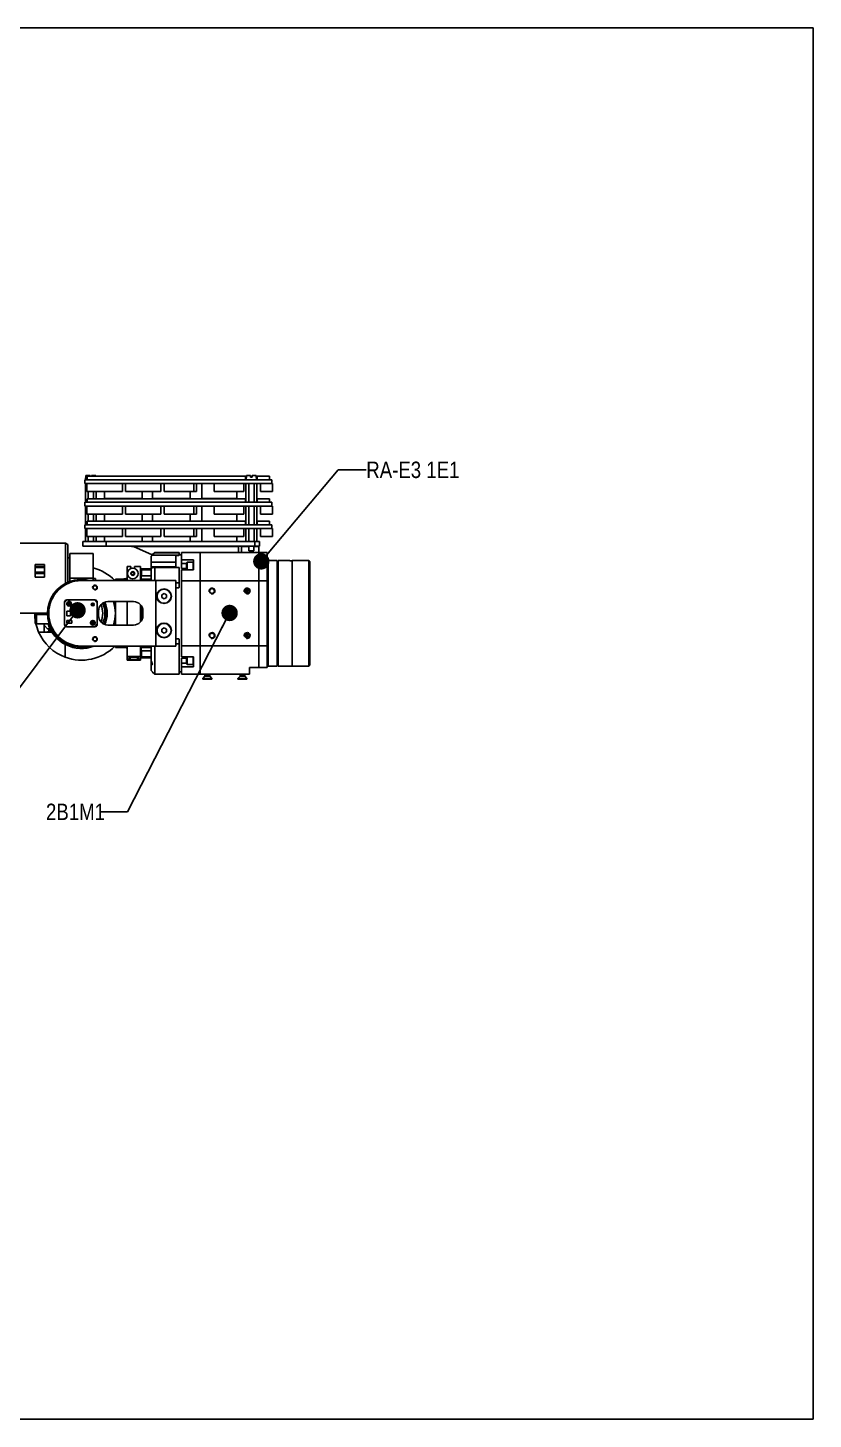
# Model space of a CAD drawing. Header units: millimetres. Extents: x 0 to 420, y 0 to 297.
# Drawn here: x 252.2 to 420, y 0 to 297 of the extents above; entities that cross this region are included whole.
import ezdxf

# ---------------------------------------------------------------- set-up
doc = ezdxf.new("R2010")
doc.units = ezdxf.units.MM
doc.header["$LTSCALE"] = 23.1
doc.layers.get('0').update_dxf_attribs({"linetype": 'CONTINUOUS'})
for name, color, linetype in [('7_ALL_FEATURES', 7, 'CONTINUOUS'), ('APSF_BLANK_LAYER', 7, 'CONTINUOUS'), ('AXIS', 7, 'CONTINUOUS'), ('COSMETIC', 7, 'CONTINUOUS')]:
    doc.layers.add(name, color=color, linetype=linetype)
doc.styles.get("Standard").update_dxf_attribs({"font": 'txt', "width": 0.85})
doc.styles.add('TEXTSTYLE_2', font='txt', dxfattribs={"width": 0.85})
doc.dimstyles.get("Standard").update_dxf_attribs({"dimtxt": 3.5, "dimasz": 3.5, "dimexe": 1.5, "dimexo": 1, "dimtad": 1, "dimtxsty": 'STANDARD', "dimcen": 0.09, "dimadec": 0, "dimazin": 0, "dimtol": 1, "dimtp": 0.01, "dimtm": 0.01, "dimtfac": 1, "dimtofl": 0, "dimtmove": 0, "dimatfit": 3, "dimfxl": 1, "dimtolj": 1, "dimarcsym": 0})

msp = doc.modelspace()

# ---------------------------------------------------------------- linework, layer by layer
at = {"color": 7, "linetype": 'CONTINUOUS'}
for p, q in [((0, 297), (420, 297)), ((420, 0), (420, 297)), ((304.38, 200.52), (264.38, 200.52)), ((264.38, 200.52), (264.38, 199.72)), ((304.53, 199.72), (264.38, 199.72)), ((264.54, 199.72), (264.54, 195.72)), ((264.65, 201.42), (264.57, 200.52)), ((265.54, 201.42), (264.65, 201.42)), ((264.85, 199.72), (264.85, 198.02)), ((265.54, 201.27), (265.54, 201.42)), ((265.84, 201.42), (266.74, 201.42)), ((265.84, 201.42), (265.84, 201.27)), ((266.74, 201.42), (266.75, 201.27)), ((272.43, 199.72), (272.43, 198.02)), ((273.1, 199.72), (273.1, 198.02)), ((280.68, 199.72), (280.68, 198.02)), ((281.35, 199.72), (281.35, 198.02)), ((287.68, 199.72), (287.68, 198.02)), ((288.23, 199.72), (288.23, 198.02)), ((289.38, 199.72), (289.38, 196.52)), ((292.05, 199.72), (292.05, 198.02)), ((298.38, 199.72), (298.38, 198.02)), ((298.83, 199.72), (298.83, 195.72)), ((298.94, 201.42), (298.86, 200.52)), ((299.83, 201.42), (298.94, 201.42)), ((299.41, 199.72), (299.41, 195.72)), ((299.83, 201.07), (299.83, 201.42)), ((300.13, 201.07), (299.83, 201.07)), ((300.13, 201.42), (301.03, 201.42)), ((300.13, 201.42), (300.13, 201.07)), ((300.56, 199.72), (300.56, 195.72)), ((301.03, 201.42), (301.11, 200.52)), ((301.14, 199.72), (301.14, 195.72)), ((301.93, 199.72), (301.93, 198.02)), ((304.38, 200.52), (304.38, 199.72)), ((304.53, 199.72), (304.53, 198.02)), ((272.43, 198.02), (264.85, 198.02)), ((265.12, 198.02), (265.12, 196.47)), ((266.27, 198.02), (266.27, 196.47)), ((266.85, 198.02), (266.85, 196.47)), ((268.63, 198.02), (268.63, 196.52)), ((276.63, 196.52), (268.63, 196.52)), ((280.68, 198.02), (273.1, 198.02)), ((276.63, 198.02), (276.63, 196.52)), ((278.88, 198.02), (278.88, 196.52)), ((286.88, 196.52), (278.88, 196.52)), ((288.23, 198.02), (281.35, 198.02)), ((286.88, 198.02), (286.88, 196.52)), ((296.88, 196.52), (289.38, 196.52)), ((298.38, 198.02), (292.05, 198.02)), ((296.88, 198.02), (296.88, 196.52)), ((304.53, 198.02), (301.93, 198.02)), ((304.38, 195.72), (264.38, 195.72)), ((264.38, 195.72), (264.38, 194.92)), ((304.53, 194.92), (264.38, 194.92)), ((264.54, 194.92), (264.54, 190.92)), ((264.85, 194.92), (264.85, 193.22)), ((272.43, 193.22), (264.85, 193.22)), ((265.12, 193.22), (265.12, 191.67)), ((266.27, 193.22), (266.27, 191.67)), ((266.85, 193.22), (266.85, 191.67)), ((268.63, 193.22), (268.63, 191.72)), ((272.43, 194.92), (272.43, 193.22)), ((273.1, 194.92), (273.1, 193.22)), ((280.68, 193.22), (273.1, 193.22)), ((276.63, 193.22), (276.63, 191.72)), ((278.88, 193.22), (278.88, 191.72)), ((280.68, 194.92), (280.68, 193.22)), ((281.35, 194.92), (281.35, 193.22)), ((288.23, 193.22), (281.35, 193.22)), ((286.88, 193.22), (286.88, 191.72)), ((287.68, 194.92), (287.68, 193.22)), ((288.23, 194.92), (288.23, 193.22)), ((289.38, 194.92), (289.38, 191.72)), ((292.05, 194.92), (292.05, 193.22)), ((298.38, 193.22), (292.05, 193.22)), ((296.88, 193.22), (296.88, 191.72)), ((298.38, 194.92), (298.38, 193.22)), ((298.83, 194.92), (298.83, 190.92)), ((299.41, 194.92), (299.41, 190.92)), ((300.56, 194.92), (300.56, 190.92)), ((301.14, 194.92), (301.14, 190.92)), ((301.93, 194.92), (301.93, 193.22)), ((304.53, 193.22), (301.93, 193.22)), ((304.38, 195.72), (304.38, 194.92)), ((304.53, 194.92), (304.53, 193.22)), ((304.38, 190.92), (264.38, 190.92)), ((264.38, 190.92), (264.38, 190.12)), ((304.53, 190.12), (264.38, 190.12)), ((264.54, 190.12), (264.54, 187.37)), ((264.85, 190.12), (264.85, 188.42)), ((276.63, 191.72), (268.63, 191.72)), ((272.43, 190.12), (272.43, 188.42)), ((273.1, 190.12), (273.1, 188.42)), ((286.88, 191.72), (278.88, 191.72)), ((280.68, 190.12), (280.68, 188.42)), ((281.35, 190.12), (281.35, 188.42)), ((287.68, 190.12), (287.68, 188.42)), ((288.23, 190.12), (288.23, 188.42)), ((296.88, 191.72), (289.38, 191.72)), ((289.38, 190.12), (289.38, 187.37)), ((292.05, 190.12), (292.05, 188.42)), ((298.38, 190.12), (298.38, 188.42)), ((298.83, 190.12), (298.83, 187.37)), ((299.41, 190.12), (299.41, 187.37)), ((300.56, 190.12), (300.56, 187.37)), ((301.14, 190.12), (301.14, 187.37)), ((301.93, 190.12), (301.93, 188.42)), ((304.38, 190.92), (304.38, 190.12)), ((304.53, 190.12), (304.53, 188.42)), ((263.98, 187.37), (301.73, 187.37)), ((263.98, 187.37), (263.98, 186.37)), ((272.43, 188.42), (264.85, 188.42)), ((265.12, 188.42), (265.12, 187.37)), ((266.27, 188.42), (266.27, 187.37)), ((266.85, 188.42), (266.85, 187.37)), ((268.63, 188.42), (268.63, 187.37)), ((268.98, 187.37), (268.98, 186.37)), ((280.68, 188.42), (273.1, 188.42)), ((276.63, 188.42), (276.63, 187.37)), ((278.88, 188.42), (278.88, 187.37)), ((288.23, 188.42), (281.35, 188.42)), ((286.88, 188.42), (286.88, 187.37)), ((298.38, 188.42), (292.05, 188.42)), ((296.88, 188.42), (296.88, 187.37)), ((300.73, 187.37), (300.73, 186.37)), ((301.73, 187.37), (301.73, 186.37)), ((304.53, 188.42), (301.93, 188.42)), ((260.8, 186.73), (260.3, 187.02)), ((260.3, 187.02), (260.3, 178.41)), ((260.8, 186.73), (260.8, 178.64)), ((266.2, 184.77), (261.2, 184.77)), ((261.2, 178.8), (261.2, 184.77)), ((266.2, 184.77), (266.2, 179.02)), ((278.58, 184.14), (278.89, 184.45)), ((278.58, 179.02), (278.58, 184.24)), ((278.58, 184.23), (278.59, 184.24)), ((278.7, 184.36), (278.73, 184.4)), ((278.73, 184.4), (278.83, 184.52)), ((279.33, 185.02), (278.83, 184.52)), ((278.89, 184.45), (284.54, 184.45)), ((279.33, 185.02), (279.33, 184.95)), ((279.33, 184.95), (284.58, 184.95)), ((284.48, 184.39), (283.83, 184.39)), ((284.54, 184.45), (284.48, 184.39)), ((284.58, 185.02), (284.58, 184.5)), ((303.33, 185.02), (285.08, 185.02)), ((285.08, 181.58), (285.08, 185.02)), ((289.08, 185.02), (289.08, 159.02)), ((297.91, 186.25), (299.48, 186.25)), ((297.91, 185.02), (297.91, 186.25)), ((299.28, 186.25), (299.27, 186.3)), ((299.91, 185.02), (299.91, 185.37)), ((300.48, 186.25), (301.56, 186.25)), ((301.56, 186.25), (301.56, 185.02)), ((301.58, 160.42), (301.58, 185.02)), ((303.33, 160.42), (303.33, 185.02)), ((255.8, 182.47), (253.8, 182.47)), ((253.8, 179.74), (253.8, 182.47)), ((255.8, 182.02), (253.8, 182.02)), ((255.8, 181.83), (253.8, 181.83)), ((255.8, 182.47), (255.8, 179.74)), ((274.25, 181.99), (273.45, 181.99)), ((273.45, 179.02), (273.45, 181.99)), ((274.25, 181.99), (274.25, 181.59)), ((275.83, 181.99), (275.05, 181.99)), ((275.05, 181.99), (275.05, 181.59)), ((276.3, 181.99), (276.3, 179.02)), ((278.55, 181.52), (276.45, 181.52)), ((276.45, 179.02), (276.45, 181.52)), ((276.55, 181.3), (276.45, 181.29)), ((278.55, 181.3), (276.55, 181.3)), ((276.55, 181.3), (276.55, 180.01)), ((278.55, 179.02), (278.55, 181.52)), ((278.58, 182.92), (283.83, 182.92)), ((278.58, 181.95), (283.83, 181.95)), ((278.88, 181.8), (278.58, 181.59)), ((284.58, 181.83), (279.33, 181.83)), ((279.33, 179.02), (279.33, 181.83)), ((284.58, 181.83), (284.58, 177.69)), ((287.63, 183.45), (285.08, 183.45)), ((286.13, 182.62), (285.08, 182.62)), ((287.63, 181.33), (285.08, 181.33)), ((285.08, 162.7), (285.08, 181.33)), ((286.28, 182.94), (286.13, 182.79)), ((286.13, 181.33), (286.13, 182.79)), ((287.53, 182.94), (286.28, 182.94)), ((286.28, 181.33), (286.28, 182.94)), ((287.53, 181.33), (287.53, 182.94)), ((287.63, 181.33), (287.63, 183.45)), ((303.33, 183.02), (303.58, 183.27)), ((303.58, 160.77), (303.58, 183.27)), ((305.73, 183.27), (308.23, 183.27)), ((305.73, 183.27), (305.73, 160.77)), ((308.23, 183.2), (308.23, 183.27)), ((308.23, 183.2), (308.73, 183.2)), ((308.73, 183.2), (308.73, 160.77)), ((312.48, 183.02), (312.23, 183.27)), ((312.23, 183.27), (312.23, 160.77)), ((312.48, 183.02), (312.48, 161.02)), ((255.8, 180.8), (253.8, 180.8)), ((255.8, 180.52), (253.8, 180.52)), ((253.8, 179.74), (255.8, 179.74)), ((266.2, 179.52), (261.2, 179.52)), ((263.7, 179.02), (283.83, 179.02)), ((272.2, 179.33), (270.95, 179.33)), ((270.95, 179.02), (270.95, 179.33)), ((272.2, 179.3), (270.95, 179.3)), ((272.2, 179.3), (272.2, 179.33)), ((273.43, 179.47), (273.42, 179.46)), ((273.45, 179.47), (273.43, 179.47)), ((276.45, 179.33), (278.55, 179.33)), ((276.55, 180.01), (278.55, 180.01)), ((278.58, 180.75), (278.55, 180.75)), ((278.55, 180.31), (278.58, 180.31)), ((278.55, 179.28), (278.58, 179.28)), ((279.58, 165.02), (279.58, 179.02)), ((283.83, 179.02), (283.83, 165.02)), ((284.58, 178.53), (283.83, 178.53)), ((303.33, 178.98), (285.08, 178.98)), ((281.33, 176.24), (280.83, 175.95)), ((280.83, 175.95), (280.83, 175.38)), ((280.83, 175.38), (281.33, 175.09)), ((281.83, 175.95), (281.33, 176.24)), ((281.33, 175.09), (281.83, 175.38)), ((281.83, 175.38), (281.83, 175.95)), ((284.48, 177.46), (283.83, 177.46)), ((298.76, 177.16), (298.76, 176.37)), ((305.58, 178.04), (305.48, 178.04)), ((305.58, 176.79), (305.48, 176.79)), ((305.58, 176.79), (305.58, 178.04)), ((305.73, 175.57), (305.67, 175.57)), ((260.08, 174.39), (260.08, 169.64)), ((260.63, 174.87), (260.09, 174.32)), ((260.09, 169.71), (260.09, 174.32)), ((260.57, 174.12), (260.59, 174.12)), ((261.51, 174.12), (260.57, 174.12)), ((260.59, 173.97), (260.57, 173.97)), ((266.58, 174.89), (260.58, 174.89)), ((260.59, 174.12), (261.49, 174.12)), ((260.59, 173.97), (261.49, 173.97)), ((261.34, 172.51), (260.59, 172.51)), ((260.59, 172.51), (260.59, 171.51)), ((260.63, 174.87), (266.52, 174.87)), ((261.34, 171.51), (261.34, 172.51)), ((261.49, 174.12), (261.51, 174.12)), ((261.51, 173.97), (261.49, 173.97)), ((265.95, 173.92), (265.85, 173.92)), ((265.98, 173.99), (265.89, 174.04)), ((267.07, 174.32), (266.52, 174.87)), ((267.07, 174.32), (267.07, 169.71)), ((267.08, 169.64), (267.08, 174.39)), ((267.33, 172.52), (267.33, 171.52)), ((274.83, 174.52), (269.33, 174.52)), ((270.85, 173.2), (270.85, 174.52)), ((270.95, 172.03), (270.95, 174.52)), ((273.45, 169.52), (273.45, 174.52)), ((276.3, 173.86), (276.3, 170.17)), ((276.45, 170.35), (276.45, 173.68)), ((276.83, 171.52), (276.83, 172.52)), ((305.58, 173.86), (305.48, 173.86)), ((305.58, 172.61), (305.48, 172.61)), ((305.58, 172.61), (305.58, 173.86)), ((305.73, 173.18), (305.67, 173.18)), ((254.12, 171.77), (253.8, 171.68)), ((253.8, 169.85), (253.8, 171.68)), ((254.12, 169.77), (253.8, 169.85)), ((256.47, 171.77), (254.12, 171.77)), ((254.12, 169.77), (254.12, 171.77)), ((256.81, 169.77), (254.12, 169.77)), ((255.7, 171.77), (255.7, 172.02)), ((255.7, 168.02), (255.7, 169.77)), ((255.7, 169.47), (256.45, 168.72)), ((256.08, 172.02), (256.08, 171.77)), ((260.09, 169.71), (260.64, 169.16)), ((260.59, 171.51), (261.34, 171.51)), ((261.64, 170.51), (260.59, 170.51)), ((260.59, 170.51), (260.59, 169.91)), ((260.59, 169.91), (261.64, 169.91)), ((261.64, 169.91), (261.64, 170.51)), ((265.65, 170.06), (265.67, 170.06)), ((266.59, 170.06), (265.65, 170.06)), ((265.67, 169.91), (265.65, 169.91)), ((265.67, 170.06), (266.57, 170.06)), ((265.67, 169.91), (266.57, 169.91)), ((266.52, 169.16), (267.07, 169.71)), ((266.57, 170.06), (266.59, 170.06)), ((266.59, 169.91), (266.57, 169.91)), ((269.33, 169.52), (274.83, 169.52)), ((270.85, 169.52), (270.85, 170.83)), ((270.85, 169.67), (270.95, 169.67)), ((270.95, 169.52), (270.95, 172.01)), ((257.37, 168.02), (254.54, 168.02)), ((256.45, 168.72), (257, 168.72)), ((256.58, 168.19), (257.26, 168.19)), ((256.58, 168.19), (256.58, 168.02)), ((256.69, 168.72), (256.69, 168.19)), ((260.58, 169.14), (266.58, 169.14)), ((266.52, 169.16), (260.64, 169.16)), ((281.33, 168.94), (280.83, 168.65)), ((280.83, 168.65), (280.83, 168.08)), ((280.83, 168.08), (281.33, 167.79)), ((281.83, 168.65), (281.33, 168.94)), ((281.33, 167.79), (281.83, 168.08)), ((281.83, 168.08), (281.83, 168.65)), ((284.48, 166.57), (283.83, 166.57)), ((284.58, 159.02), (284.58, 166.34)), ((298.76, 167.66), (298.76, 166.87)), ((305.67, 167.3), (305.73, 167.3)), ((260.2, 165.38), (260.2, 162.65)), ((283.83, 165.02), (263.7, 165.02)), ((270.95, 164.69), (270.95, 165.02)), ((270.95, 164.69), (273.25, 164.69)), ((273.25, 164.69), (273.25, 164.63)), ((273.25, 164.63), (273.45, 164.63)), ((273.45, 162.02), (273.45, 165.02)), ((276.3, 162.02), (276.3, 165.02)), ((276.45, 162.52), (276.45, 165.02)), ((278.55, 164.7), (276.45, 164.7)), ((278.55, 164.02), (276.55, 164.02)), ((276.55, 162.73), (276.55, 164.02)), ((278.55, 162.52), (278.55, 165.02)), ((278.55, 164.75), (278.58, 164.75)), ((278.55, 163.72), (278.58, 163.72)), ((278.58, 159.8), (278.58, 165.02)), ((279.33, 165.02), (279.33, 159.02)), ((284.58, 165.5), (283.83, 165.5)), ((303.33, 165.05), (285.08, 165.05)), ((305.58, 166.02), (305.48, 166.02)), ((305.58, 164.77), (305.48, 164.77)), ((305.58, 164.77), (305.58, 166.02)), ((273.45, 162.77), (276.3, 162.77)), ((276.3, 162.74), (273.45, 162.74)), ((276.3, 162.02), (273.45, 162.02)), ((275.03, 162.62), (274.73, 162.62)), ((276.45, 162.74), (276.55, 162.73)), ((278.55, 162.52), (276.45, 162.52)), ((276.55, 162.73), (278.55, 162.73)), ((278.58, 163.28), (278.55, 163.28)), ((278.73, 161.11), (278.58, 161.26)), ((278.73, 161.11), (278.73, 161.57)), ((278.82, 161.11), (278.73, 161.11)), ((287.63, 162.7), (285.08, 162.7)), ((285.08, 159.02), (285.08, 162.45)), ((286.13, 161.41), (285.08, 161.41)), ((287.63, 160.58), (285.08, 160.58)), ((286.13, 161.24), (286.13, 162.7)), ((286.28, 161.09), (286.13, 161.24)), ((286.28, 161.09), (286.28, 162.7)), ((287.53, 161.09), (286.28, 161.09)), ((287.53, 161.09), (287.53, 162.7)), ((287.63, 162.7), (287.63, 160.58)), ((303.33, 160.42), (299.58, 160.42)), ((299.58, 159.02), (299.58, 160.42)), ((303.33, 161.02), (303.58, 160.77)), ((305.73, 160.77), (308.73, 160.77)), ((312.48, 161.02), (312.23, 160.77)), ((279.33, 159.02), (278.83, 159.52)), ((299.58, 159.02), (285.08, 159.02)), ((290.08, 158.57), (289.63, 158.12)), ((289.63, 158.12), (291.53, 158.12)), ((289.63, 158.12), (289.63, 157.97)), ((289.63, 157.97), (291.53, 157.97)), ((290.08, 158.97), (291.08, 158.97)), ((290.08, 158.97), (290.08, 158.57)), ((290.08, 158.57), (291.08, 158.57)), ((290.18, 159.02), (290.18, 158.97)), ((290.98, 159.02), (290.98, 158.97)), ((291.08, 158.97), (291.08, 158.57)), ((291.08, 158.57), (291.53, 158.12)), ((291.53, 158.12), (291.53, 157.97)), ((297.58, 158.57), (297.13, 158.12)), ((297.13, 158.12), (299.03, 158.12)), ((297.13, 158.12), (297.13, 157.97)), ((297.13, 157.97), (299.03, 157.97)), ((297.58, 158.97), (298.58, 158.97)), ((297.58, 158.97), (297.58, 158.57)), ((297.58, 158.57), (298.58, 158.57)), ((297.68, 159.02), (297.68, 158.97)), ((298.48, 159.02), (298.48, 158.97)), ((298.58, 158.97), (298.58, 158.57)), ((298.58, 158.57), (299.03, 158.12)), ((299.03, 158.12), (299.03, 157.97)), ((0, 0), (420, 0))]:
    msp.add_line(p, q, dxfattribs=at)
at = {"color": 3, "linetype": 'CONTINUOUS'}
for p, q in [((263.98, 186.37), (301.73, 186.37)), ((274.8, 186.25), (297.23, 186.25)), ((274.8, 186.25), (278.81, 184.49)), ((297.23, 185.02), (297.23, 186.37))]:
    msp.add_line(p, q, dxfattribs=at)
at = {"color": 7, "linetype": 'CONTINUOUS'}
for points in [[(273.42, 179.46), (273.35, 179.45), (273.23, 179.42), (273.07, 179.4), (272.85, 179.37), (272.61, 179.34), (272.37, 179.33), (272.2, 179.33)], [(273.39, 179.46), (273.34, 179.45), (273.22, 179.42), (273.05, 179.39), (272.84, 179.36), (272.61, 179.34), (272.37, 179.33)]]:
    msp.add_lwpolyline(points, dxfattribs=at)
for centre, radius in [((274.65, 180.52), 0.412), ((281.33, 175.67), 1.5), ((261.04, 174.05), 0.5), ((266.12, 169.99), 0.5), ((281.33, 168.37), 1.5)]:
    msp.add_circle(centre, radius, dxfattribs=at)
for centre, radius, start, end in [((250.88, 209.12), 37.24, 318.086, 318.3404), ((300.82, 165.5), 28.98, 137.8434, 139.1568), ((305.18, 166.62), 27.28, 139.037, 139.1658), ((299.41, 185.12), 1.19, 96.6134, 107.6104), ((263.7, 172.02), 10, 44.5475, 75.5095), ((289.6, -18.06), 200.15, 92.9388, 93.0692), ((287.53, 182.83), 0.107, 0, 90), ((263.7, 172.02), 7.25, 75.551, 284.449), ((263.7, 172.02), 7, 90, 270), ((272.02, 185.86), 6.57, 282.5121, 282.6453), ((309.32, 157.7), 39.64, 145.7545, 146.0123), ((303.22, 169.3), 20.44, 155.7538, 156.4458), ((299.08, 176.77), 0.487, 275.8895, 83.9448), ((305.36, 177.14), 0.375, 289.5701, 290.4532), ((305.36, 177.14), 0.375, 306.9938, 360), ((260.58, 174.39), 0.5, 90, 180), ((260.58, 172.99), 0.5, 174.7031, 180), ((261.04, 174.05), 0.472, 170.8486, 189.1514), ((261.04, 174.05), 0.452, 9.5537, 170.4463), ((261.04, 174.05), 0.452, 189.5537, 350.4463), ((261.04, 174.05), 0.472, 350.8486, 9.1514), ((262.08, 174.39), 0.5, 90, 105.3798), ((266.1, 173.92), 0.25, 180, 150), ((266.1, 173.92), 0.186, 180, 150), ((266.1, 173.92), 0.15, 180, 150), ((266.58, 174.39), 0.5, 0, 90), ((269.33, 172.52), 2, 90, 180), ((263.7, 172.02), 7.25, 339.7804, 20.2196), ((263.7, 172.02), 7.5, 17.1922, 19.4808), ((274.83, 172.52), 2, 0, 90), ((302.48, 172.49), 3.27, 11.0763, 12.3308), ((263.7, 172.02), 10, 180, 187.626), ((263.7, 172.02), 10, 192.8021, 203.5782), ((263.7, 172.02), 7.5, 180, 181.9134), ((263.7, 172.02), 7.5, 197.5173, 290.539), ((260.58, 169.64), 0.5, 180, 270), ((266.12, 169.99), 0.472, 170.8486, 189.1514), ((266.12, 169.99), 0.452, 9.5537, 170.4463), ((266.12, 169.99), 0.452, 189.5537, 350.4463), ((266.58, 169.64), 0.5, 270, 360), ((266.12, 169.99), 0.472, 350.8486, 9.1514), ((266.58, 171.04), 0.5, 352.8872, 360), ((269.33, 171.52), 2, 180, 270), ((263.7, 172.02), 7.5, 340.4958, 342.5881), ((274.83, 171.52), 2, 270, 360), ((265.08, 169.64), 0.5, 270, 285.2054), ((303.22, 174.73), 20.44, 203.5542, 204.2462), ((299.08, 167.27), 0.487, 276.1765, 84.104), ((305.36, 166.89), 0.375, 4.751, 70.4299), ((263.7, 172.02), 10, 249.5127, 315.4635), ((309.32, 186.33), 39.64, 213.9877, 214.2455), ((275.62, 160.17), 3.41, 28.2995, 29.8942), ((287.53, 161.2), 0.107, 270, 360), ((250.54, 134.61), 37.69, 41.3475, 41.9195)]:
    msp.add_arc(centre, radius, start, end, dxfattribs=at)
at = {"color": 2, "linetype": 'CONTINUOUS'}
for centre, radius in [((266.58, 177.52), 0.5), ((291.58, 176.77), 0.625), ((299.08, 176.77), 0.625), ((266.58, 166.52), 0.5), ((291.58, 167.27), 0.625), ((299.08, 167.27), 0.625)]:
    msp.add_arc(centre, radius, 255, 195, dxfattribs=at)
at = {"color": 40, "linetype": 'CONTINUOUS'}
for radius, start, end in [(3, 35.7988, 41.5516), (5, 334.4512, 25.5488)]:
    msp.add_arc((263.7, 172.02), radius, start, end, dxfattribs=at)
at = {"color": 3, "linetype": 'CONTINUOUS'}
msp.add_open_spline([(273.78, 186.37), (273.86, 186.37), (274.21, 186.35), (274.55, 186.3), (274.8, 186.25)], degree=3, knots=[0, 0, 0, 0, 0.248217, 1, 1, 1, 1], dxfattribs=at)
at = {"color": 7, "linetype": 'CONTINUOUS'}
for points, knots in [([(273.44, 179.44), (273.37, 179.42), (272.96, 179.34), (272.54, 179.3), (272.2, 179.3)], [0, 0, 0, 0, 0.179043, 1, 1, 1, 1]), ([(305.71, 175.38), (305.7, 175.39), (305.65, 175.43), (305.66, 175.51), (305.67, 175.57)], [0, 0, 0, 0, 0.155616, 1, 1, 1, 1]), ([(305.73, 176.11), (305.73, 175.97), (305.72, 175.79), (305.68, 175.61), (305.67, 175.57)], [0, 0, 0, 0, 0.749179, 1, 1, 1, 1]), ([(305.72, 175.38), (305.72, 175.38), (305.71, 175.38), (305.71, 175.38), (305.71, 175.38)], [0, 0, 0, 0, 0.72285, 1, 1, 1, 1]), ([(305.73, 175.4), (305.73, 175.39), (305.73, 175.38), (305.72, 175.38), (305.72, 175.38)], [0, 0, 0, 0, 0.570486, 1, 1, 1, 1]), ([(305.67, 173.18), (305.66, 173.23), (305.66, 173.32), (305.68, 173.4), (305.69, 173.45)], [0, 0, 0, 0, 0.484927, 1, 1, 1, 1]), ([(305.69, 173.45), (305.7, 173.49), (305.72, 173.55), (305.73, 173.62), (305.73, 173.66)], [0, 0, 0, 0, 0.54937, 1, 1, 1, 1]), ([(305.67, 167.26), (305.66, 167.27), (305.66, 167.27), (305.66, 167.29), (305.66, 167.29), (305.67, 167.3), (305.67, 167.3)], [0, 0, 0, 0, 0.385025, 0.656626, 0.837345, 1, 1, 1, 1]), ([(305.73, 166.99), (305.73, 167.04), (305.72, 167.12), (305.69, 167.21), (305.67, 167.24), (305.67, 167.26)], [0, 0, 0, 0, 0.583898, 0.820942, 1, 1, 1, 1]), ([(278.58, 161), (278.59, 160.99), (278.61, 160.99), (278.64, 160.99), (278.66, 160.99)], [0, 0, 0, 0, 0.264008, 1, 1, 1, 1]), ([(278.66, 160.99), (278.68, 160.99), (278.73, 160.99), (278.8, 161.04), (278.83, 161.12), (278.84, 161.21), (278.82, 161.34), (278.78, 161.47), (278.71, 161.63), (278.66, 161.73), (278.63, 161.79)], [0, 0, 0, 0, 0.082923, 0.157047, 0.238079, 0.340376, 0.469842, 0.625771, 0.804222, 1, 1, 1, 1])]:
    msp.add_open_spline(points, degree=3, knots=knots, dxfattribs=at)
msp.add_open_spline([(305.73, 172.64), (305.73, 172.8), (305.72, 172.96), (305.69, 173.11)], degree=3, dxfattribs=at)
at = {"layer": '7_ALL_FEATURES', "color": 7, "linetype": 'CONTINUOUS'}
for p, q in [((264.88, 201.27), (298.93, 201.27)), ((264.88, 200.52), (264.88, 201.27)), ((298.73, 200.52), (298.73, 201.27)), ((299.83, 201.27), (300.13, 201.27)), ((301.04, 201.27), (303.88, 201.27)), ((301.23, 200.52), (301.23, 201.27)), ((303.88, 200.52), (303.88, 201.27)), ((264.88, 196.47), (298.83, 196.47)), ((264.88, 195.72), (264.88, 196.47)), ((298.73, 195.72), (298.73, 196.47)), ((301.14, 196.47), (303.88, 196.47)), ((301.23, 195.72), (301.23, 196.47)), ((303.88, 195.72), (303.88, 196.47)), ((264.88, 191.67), (298.83, 191.67)), ((264.88, 190.92), (264.88, 191.67)), ((298.73, 190.92), (298.73, 191.67)), ((301.14, 191.67), (303.88, 191.67)), ((301.23, 190.92), (301.23, 191.67)), ((303.88, 190.92), (303.88, 191.67))]:
    msp.add_line(p, q, dxfattribs=at)
at = {"layer": 'APSF_BLANK_LAYER', "color": 7, "linetype": 'CONTINUOUS'}
for radius, start, end in [(4.53, 336.2416, 23.7584), (5.35, 334.2628, 25.7372), (5.5, 334.3208, 25.6792)]:
    msp.add_arc((263.7, 172.02), radius, start, end, dxfattribs=at)
at = {"layer": 'AXIS', "color": 7, "linetype": 'CONTINUOUS'}
for p, q in [((247.8, 187.02), (260.3, 187.02)), ((284.58, 185.02), (279.33, 185.02)), ((283.83, 181.83), (283.83, 184.38)), ((285.08, 184.52), (284.58, 184.52)), ((299.48, 186.37), (299.48, 185.37)), ((300.48, 185.37), (299.48, 185.37)), ((300.48, 186.37), (300.48, 185.37)), ((261.2, 183.89), (260.8, 183.89)), ((273.45, 181.99), (274.25, 181.99)), ((275.83, 181.99), (276.3, 181.99)), ((286.08, 181.58), (285.08, 181.58)), ((286.08, 181.33), (286.08, 181.58)), ((305.48, 183.27), (303.58, 183.27)), ((305.48, 160.77), (305.48, 183.27)), ((308.73, 183.27), (312.23, 183.27)), ((308.73, 160.77), (308.73, 183.27)), ((266.7, 179.42), (266.2, 179.42)), ((266.7, 179.42), (266.7, 179.02)), ((276.45, 179.27), (276.3, 179.27)), ((298.96, 176.27), (298.96, 177.26)), ((299.13, 177.27), (299.13, 176.26)), ((248.88, 172.02), (256.45, 172.02)), ((298.96, 167.76), (298.96, 166.77)), ((299.13, 166.76), (299.13, 167.77)), ((276.45, 164.77), (276.3, 164.77)), ((286.08, 162.45), (285.08, 162.45)), ((286.08, 162.45), (286.08, 162.7)), ((305.48, 160.77), (303.58, 160.77)), ((308.73, 160.77), (312.23, 160.77)), ((284.58, 159.02), (279.33, 159.02)), ((285.08, 159.52), (284.58, 159.52))]:
    msp.add_line(p, q, dxfattribs=at)
for centre, radius in [((274.65, 180.52), 1.15), ((274.65, 180.52), 0.312), ((266.58, 177.52), 0.4), ((281.33, 175.67), 1.57), ((291.58, 176.77), 0.512), ((299.08, 176.77), 0.512), ((266.1, 173.92), 0.3), ((281.33, 168.37), 1.57), ((266.58, 166.52), 0.4), ((291.58, 167.27), 0.512), ((299.08, 167.27), 0.512)]:
    msp.add_circle(centre, radius, dxfattribs=at)
for centre, radius, start, end in [((266.1, 173.92), 0.25, 150, 180), ((263.7, 172.02), 10, 203.5782, 249.5127), ((274.88, 159.68), 2.94, 90.0001, 92.9732), ((274.88, 159.68), 2.94, 87.0344, 89.9998)]:
    msp.add_arc(centre, radius, start, end, dxfattribs=at)
for points, knots in [([(273.8, 162.3), (273.8, 162.3), (273.81, 162.32), (273.82, 162.35), (273.84, 162.37), (273.88, 162.41), (273.96, 162.45), (274.07, 162.5), (274.21, 162.54), (274.36, 162.58), (274.54, 162.6), (274.66, 162.61), (274.73, 162.62)], [0, 0, 0, 0, 0.02352, 0.05044, 0.082347, 0.120063, 0.213991, 0.332541, 0.473891, 0.63508, 0.812111, 1, 1, 1, 1]), ([(274.88, 162.1), (274.81, 162.1), (274.67, 162.1), (274.47, 162.11), (274.29, 162.12), (274.12, 162.14), (274.01, 162.16), (273.93, 162.19), (273.89, 162.2), (273.85, 162.22), (273.82, 162.25), (273.81, 162.27), (273.8, 162.29), (273.8, 162.3)], [0, 0, 0, 0, 0.186959, 0.36661, 0.532048, 0.677123, 0.796998, 0.846522, 0.888917, 0.924382, 0.953586, 0.977954, 1, 1, 1, 1]), ([(275.95, 162.3), (275.95, 162.29), (275.95, 162.27), (275.93, 162.25), (275.91, 162.22), (275.87, 162.2), (275.83, 162.19), (275.75, 162.16), (275.63, 162.14), (275.47, 162.12), (275.29, 162.11), (275.09, 162.1), (274.95, 162.1), (274.88, 162.1)], [0, 0, 0, 0, 0.022046, 0.046415, 0.075618, 0.111084, 0.153478, 0.203002, 0.322876, 0.467952, 0.63339, 0.813041, 1, 1, 1, 1]), ([(275.03, 162.62), (275.09, 162.61), (275.22, 162.6), (275.39, 162.58), (275.55, 162.54), (275.69, 162.5), (275.8, 162.45), (275.87, 162.41), (275.92, 162.37), (275.94, 162.35), (275.95, 162.32), (275.95, 162.3), (275.95, 162.3)], [0, 0, 0, 0, 0.187878, 0.364906, 0.526097, 0.667453, 0.786008, 0.87994, 0.917657, 0.949564, 0.976483, 1, 1, 1, 1])]:
    msp.add_open_spline(points, degree=3, knots=knots, dxfattribs=at)
at = {"layer": 'COSMETIC', "color": 7, "linetype": 'CONTINUOUS'}
msp.add_open_spline([(299.14, 186.25), (299.14, 186.25), (299.14, 186.26), (299.15, 186.26), (299.15, 186.26), (299.15, 186.26), (299.16, 186.26), (299.16, 186.26), (299.16, 186.26), (299.16, 186.26), (299.16, 186.26), (299.16, 186.27), (299.17, 186.27), (299.17, 186.27), (299.18, 186.27), (299.18, 186.27), (299.18, 186.27), (299.19, 186.28), (299.19, 186.28), (299.2, 186.28), (299.2, 186.28), (299.2, 186.28), (299.2, 186.28), (299.21, 186.28), (299.21, 186.28), (299.22, 186.29), (299.22, 186.29), (299.23, 186.29), (299.23, 186.29), (299.23, 186.29), (299.24, 186.29), (299.24, 186.29), (299.24, 186.29), (299.25, 186.3), (299.25, 186.3), (299.25, 186.3), (299.25, 186.3), (299.26, 186.3), (299.26, 186.3), (299.27, 186.3), (299.27, 186.3)], degree=3, knots=[0, 0, 0, 0, 0.0625, 0.09375, 0.125, 0.140625, 0.15625, 0.164062, 0.171875, 0.179688, 0.1875, 0.21875, 0.25, 0.28125, 0.3125, 0.328125, 0.34375, 0.375, 0.4375, 0.46875, 0.484375, 0.5, 0.515625, 0.53125, 0.5625, 0.625, 0.65625, 0.671875, 0.6875, 0.71875, 0.75, 0.78125, 0.8125, 0.828125, 0.835938, 0.84375, 0.859375, 0.875, 0.9375, 1, 1, 1, 1], dxfattribs=at)

# ---------------------------------------------------------------- texts
at = {"color": 2, "linetype": 'CONTINUOUS', "char_height": 3.5, "attachment_point": 1, "line_spacing_factor": 0.9, "style": 'TEXTSTYLE_2'}
for s, insert, width in [('RA-E3 1E1', (324.53, 204.4), 31.2375), ('2B1M1', (256.11, 131.39), 17.1062)]:
    msp.add_mtext(s, dxfattribs=dict(at, insert=insert, width=width))

# ---------------------------------------------------------------- leaders
at = {"color": 2, "linetype": 'CONTINUOUS'}
for points in [[(302.11, 183.11), (318.53, 202.65), (324.53, 202.65)], [(262.86, 172.66), (238.02, 139.54), (232.02, 139.54)], [(295.34, 172.09), (273.51, 129.64), (267.51, 129.64)]]:
    msp.add_leader(points, dimstyle='STANDARD', override={"dimtad": 0, "dimldrblk": 'DOT'}, dxfattribs=at)

doc.saveas('drawing.dxf')
